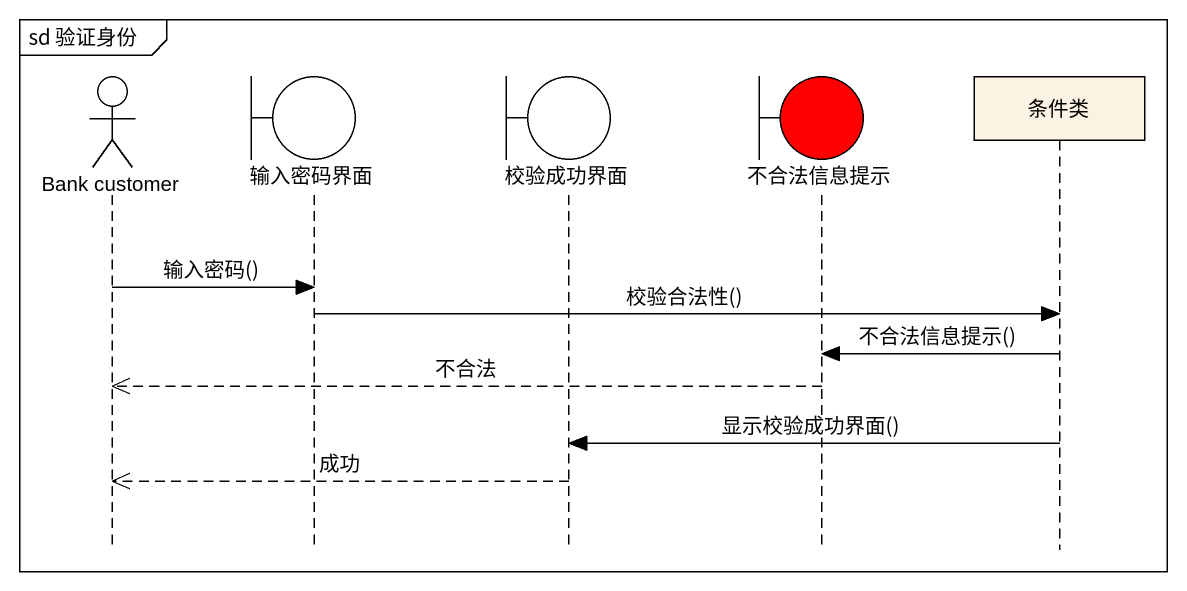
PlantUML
@startuml
mainframe sd 验证身份
hide footbox
actor "Bank customer" as Bank_customer
boundary 输入密码界面
boundary 校验成功界面
boundary 不合法信息提示 #FF0000
participant 条件类

Bank_customer -> 输入密码界面 : 输入密码()
输入密码界面 -> 条件类 : 校验合法性()
条件类 -> 不合法信息提示 : 不合法信息提示()
不合法信息提示 -->> Bank_customer : 不合法
条件类 -> 校验成功界面 : 显示校验成功界面()
校验成功界面 -->> Bank_customer : 成功
@enduml
